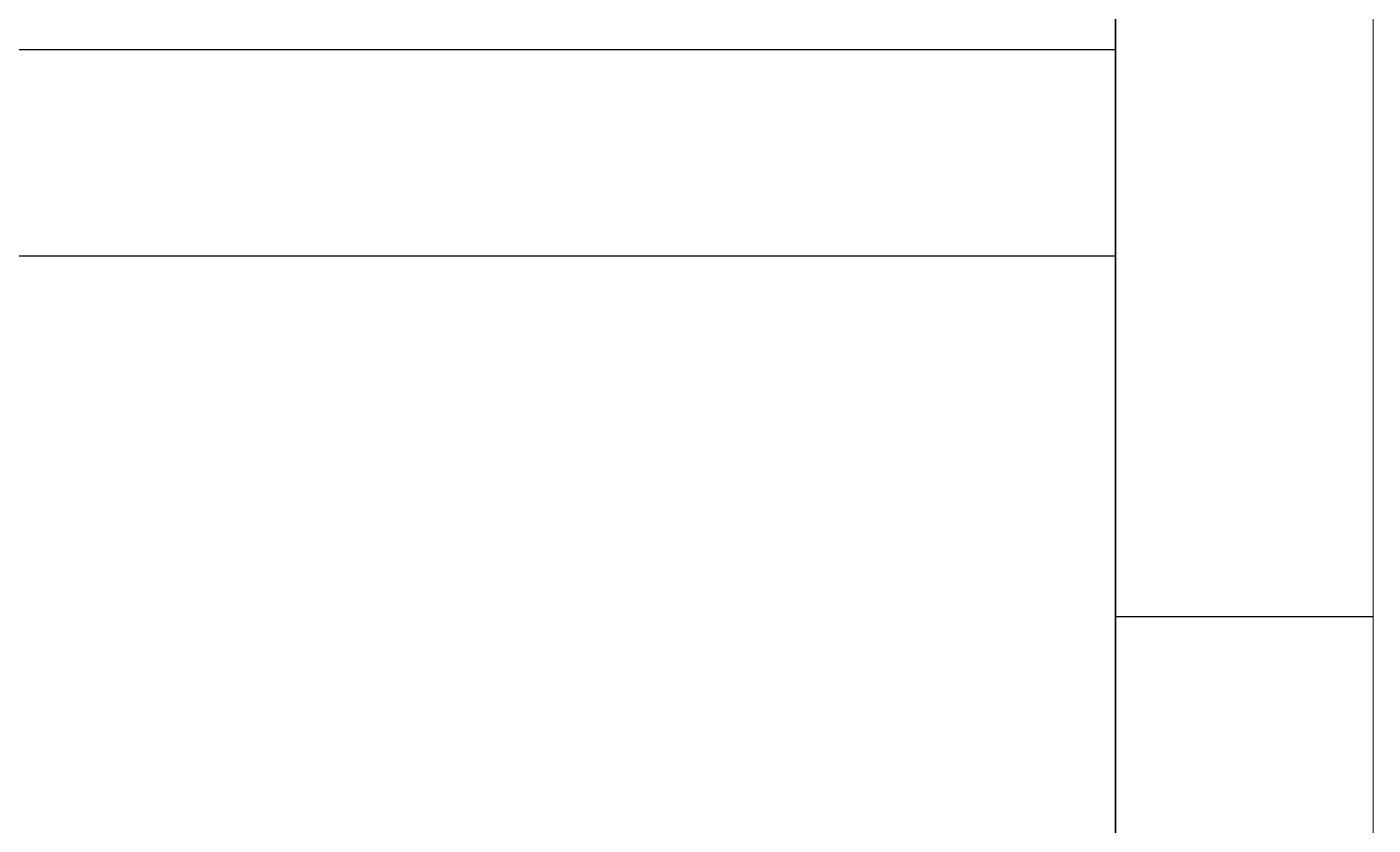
# Model space of a CAD drawing. Header units: inches. Extents: x 112 to 4169, y -2569 to 841.
# Drawn here: x 1051.17 to 1094.33, y -2517.86 to -2492.27 of the extents above; entities that cross this region are included whole.
import ezdxf

# ---------------------------------------------------------------- set-up
doc = ezdxf.new("R2010")
doc.units = ezdxf.units.IN
doc.header["$MEASUREMENT"] = 0
doc.layers.add('TEG BORDER', color=7, linetype='Continuous')

# ---------------------------------------------------------------- blocks, each defined once
blk = doc.blocks.new('240 BORDER A2')
for p, q in [((589, 5), (589, 116)), ((594, 35), (589, 35))]:
    blk.add_line(p, q)
at = {"color": 5, "lineweight": 15}
blk.add_lwpolyline([(0, 420), (594, 420), (594, 0), (0, 0)], close=True, dxfattribs=at)
blk.add_lwpolyline([(5, 415), (589, 415), (589, 5), (5, 5)], close=True)
at = {"layer": 'TEG BORDER'}
for p, q in [((489, 46), (589, 46)), ((489, 42), (589, 42))]:
    blk.add_line(p, q, dxfattribs=at)

msp = doc.modelspace()

# ---------------------------------------------------------------- block references
at = {"xscale": 1.652949273830399, "yscale": 1.652949273830399, "zscale": 1.652949273830399}
msp.add_blockref('240 BORDER A2', (112.482, -2569.028), dxfattribs=at)

doc.saveas('drawing.dxf')
